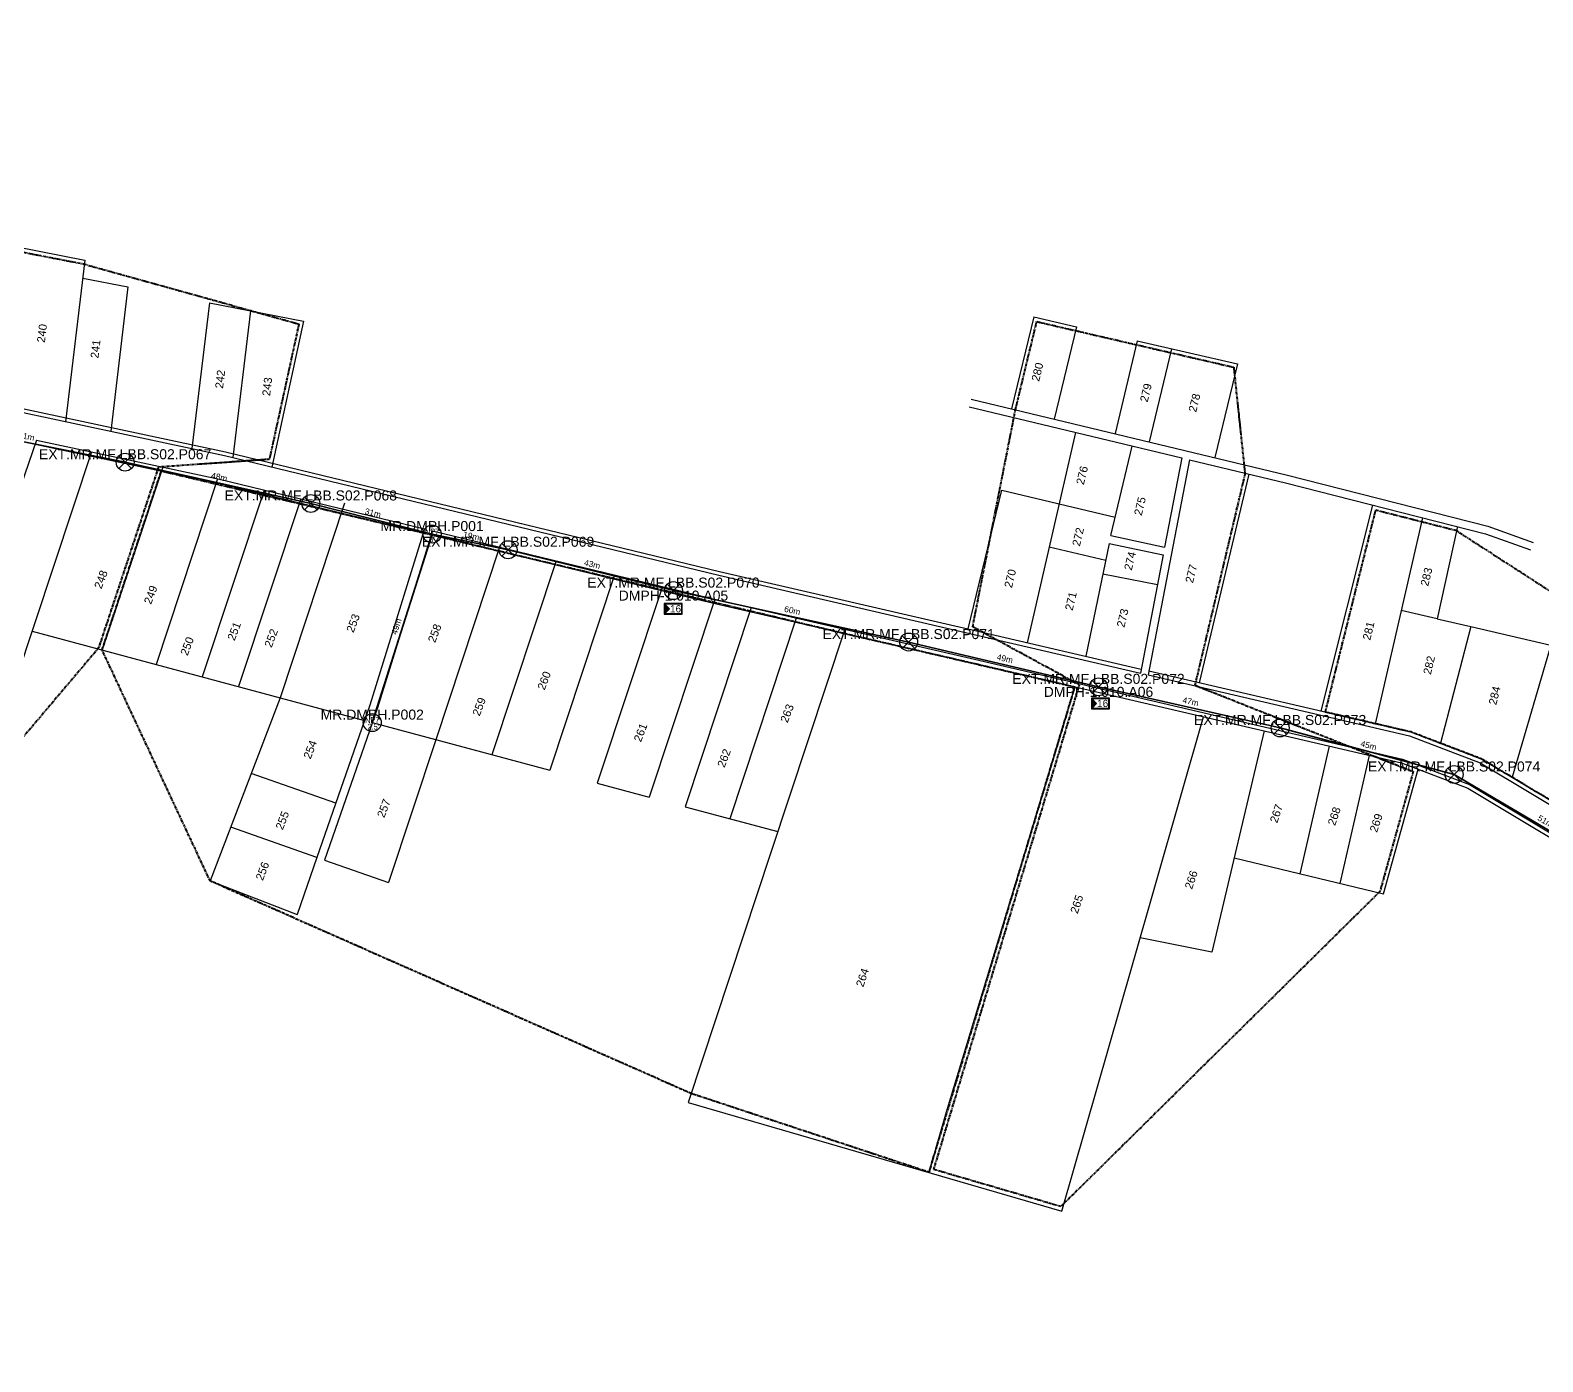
# Model space of a CAD drawing. Header units: metres. Extents: x 13679654 to 13688052, y 67972 to 70803.
# Drawn here: x 13682284.1 to 13682662.2, y 69314.2 to 69647 of the extents above; entities that cross this region are included whole.
import ezdxf
from ezdxf.enums import TextEntityAlignment as Align

# ---------------------------------------------------------------- set-up
doc = ezdxf.new("R2010")
doc.units = ezdxf.units.M
doc.header["$MEASUREMENT"] = 0
doc.linetypes.add('PHANTOM2', pattern=[1.25, 0.625, -0.125, 0.125, -0.125, 0.125, -0.125])
for name, color, linetype in [('Base Map', 251, 'Continuous'), ('EXISTING POLE', 16, 'Continuous'), ('FAT', 30, 'Continuous'), ('FAT DWG', 1, 'Continuous'), ('Home Number', 6, 'Continuous'), ('NEW POLE 7-2.5', 6, 'Continuous'), ('NEW POLE 7-3', 4, 'Continuous'), ('SPAN CABLE', 3, 'Continuous')]:
    doc.layers.add(name, color=color, linetype=linetype)
for name, color, linetype, lineweight in [('FAT AREA FDT 1', 134, 'PHANTOM2', 40), ('SLING WIRE', 4, 'Continuous', 35), ('XXX.XXX - Cable Line C (FO Cable 48C_2T) - AE', 192, 'Continuous', 35)]:
    doc.layers.add(name, color=color, linetype=linetype, lineweight=lineweight)
doc.styles.get("Standard").update_dxf_attribs({"font": 'arial.ttf'})
doc.styles.add('Title Block 3', font='dgn003.shx')
doc.dimstyles.new('EMR', dxfattribs={"dimtxt": 1.5, "dimasz": 0.18, "dimexe": 0.18, "dimexo": 0.0625, "dimgap": 0.09, "dimtad": 0, "dimdec": 0, "dimzin": 0, "dimdsep": 46, "dimtxsty": 'Standard', "dimcen": 0.09, "dimse1": 1, "dimse2": 1, "dimsd1": 1, "dimsd2": 1, "dimadec": 0, "dimazin": 0, "dimtfac": 1, "dimtdec": 0, "dimtofl": 0, "dimtmove": 0, "dimatfit": 3, "dimfxl": 1, "dimtolj": 1, "dimtzin": 0, "dimarcsym": 0})

# ---------------------------------------------------------------- blocks, each defined once
blk = doc.blocks.new('*U11')
h = blk.add_hatch(color=2)
h.dxf.hatch_style = 1
h.paths.add_polyline_path([(0.25, -2), (0.25, 2), (2.1, 0)])
for points in [[(0, -2.25), (7.5, -2.25), (7.5, 2.25), (0, 2.25)], [(0.25, -2), (7.25, -2), (7.25, 2), (0.25, 2)]]:
    blk.add_lwpolyline(points, close=True)
at = {"color": 2}
blk.add_lwpolyline([(0.25, -2), (0.25, 2), (2.1, 0)], close=True, dxfattribs=at)
at = {"color": 7}
blk.add_attdef('FAT', text='', height=3, rotation=360, dxfattribs=at).set_placement((4.68, 0), align=Align.MIDDLE_CENTER)
blk.add_attdef('FAT_ID', text='', height=3, rotation=360, dxfattribs=at).set_placement((0, -4.5), align=Align.MIDDLE_LEFT)
blk = doc.blocks.new('*U14')
at = {"color": 0, "linetype": 'ByBlock', "lineweight": -2}
for points in [[(-1.58, 1.58), (1.58, -1.58)], [(-1.58, -1.58), (1.58, 1.58)]]:
    blk.add_lwpolyline(points, dxfattribs=at)
blk.add_circle((0, 0), 2.24, dxfattribs=at)
blk = doc.blocks.new('*U16')
at = {"color": 0, "linetype": 'ByBlock', "lineweight": -2}
blk.add_circle((0, 0), 2.24, dxfattribs=at)
at = {"color": 0, "linetype": 'ByBlock', "lineweight": -2, "style": 'Title Block 3', "width": 0.799091}
for s, p in [('NP7', (0, 0.62)), ("2.5'", (0.28, -1.02))]:
    blk.add_text(s, height=1.488, dxfattribs=at).set_placement(p, align=Align.MIDDLE_CENTER)
blk = doc.blocks.new('*U13')
at = {"color": 0, "linetype": 'ByBlock', "lineweight": -2}
blk.add_circle((0, 0), 2.24, dxfattribs=at)
at = {"color": 0, "linetype": 'ByBlock', "lineweight": -2, "style": 'Title Block 3', "width": 0.799091}
for s, p in [('NP7', (0, 0.62)), ("3'", (0, -1.27))]:
    blk.add_text(s, height=1.488, dxfattribs=at).set_placement(p, align=Align.MIDDLE_CENTER)
blk = doc.blocks.new('*D229')
at = {"layer": 'Defpoints', "color": 0, "transparency": 16777216}
for p in [(13682383.09, 69521.57), (13682384.52, 69521.11), (13682369.56, 69473.98)]:
    blk.add_point(p, dxfattribs=at)
at = {"layer": 'SPAN CABLE', "color": 0, "transparency": 16777216, "insert": (13682375.61, 69498), "char_height": 1.5, "attachment_point": 5, "rotation": 72.3879}
blk.add_mtext('\\A1;49m', dxfattribs=at)
blk = doc.blocks.new('*D240')
at = {"layer": 'Defpoints', "color": 0, "transparency": 16777216}
for p in [(13682257.84, 69549.05), (13682307.78, 69539.07), (13682308.07, 69540.54)]:
    blk.add_point(p, dxfattribs=at)
at = {"layer": 'SPAN CABLE', "color": 0, "transparency": 16777216, "insert": (13682283.1, 69545.53), "char_height": 1.5, "attachment_point": 5, "rotation": 348.6919}
blk.add_mtext('\\A1;51m', dxfattribs=at)
blk = doc.blocks.new('*D241')
at = {"layer": 'Defpoints', "color": 0, "transparency": 16777216}
for p in [(13682307.78, 69539.07), (13682354.52, 69530.22), (13682354.2, 69528.76)]:
    blk.add_point(p, dxfattribs=at)
at = {"layer": 'SPAN CABLE', "color": 0, "transparency": 16777216, "insert": (13682331.31, 69535.38), "char_height": 1.5, "attachment_point": 5, "rotation": 347.4792}
blk.add_mtext('\\A1;48m', dxfattribs=at)
blk = doc.blocks.new('*D242')
at = {"layer": 'Defpoints', "color": 0, "transparency": 16777216}
for p in [(13682354.2, 69528.76), (13682384.89, 69522.57), (13682384.52, 69521.11)]:
    blk.add_point(p, dxfattribs=at)
at = {"layer": 'SPAN CABLE', "color": 0, "transparency": 16777216, "insert": (13682369.73, 69526.39), "char_height": 1.5, "attachment_point": 5, "rotation": 345.8458}
blk.add_mtext('\\A1;31m', dxfattribs=at)
blk = doc.blocks.new('*D243')
at = {"layer": 'Defpoints', "color": 0, "transparency": 16777216}
for p in [(13682384.52, 69521.11), (13682403.82, 69518.66), (13682403.51, 69517.19)]:
    blk.add_point(p, dxfattribs=at)
at = {"layer": 'SPAN CABLE', "color": 0, "transparency": 16777216, "insert": (13682394.32, 69520.62), "char_height": 1.5, "attachment_point": 5, "rotation": 348.3382}
blk.add_mtext('\\A1;19m', dxfattribs=at)
blk = doc.blocks.new('*D244')
at = {"layer": 'Defpoints', "color": 0, "transparency": 16777216}
for p in [(13682403.51, 69517.19), (13682444.86, 69506.98), (13682445.22, 69508.44)]:
    blk.add_point(p, dxfattribs=at)
at = {"layer": 'SPAN CABLE', "color": 0, "transparency": 16777216, "insert": (13682424.55, 69513.54), "char_height": 1.5, "attachment_point": 5, "rotation": 346.1301}
blk.add_mtext('\\A1;43m', dxfattribs=at)
blk = doc.blocks.new('*D245')
at = {"layer": 'Defpoints', "color": 0, "transparency": 16777216}
for p in [(13682444.86, 69506.98), (13682503.98, 69495.58), (13682503.66, 69494.11)]:
    blk.add_point(p, dxfattribs=at)
at = {"layer": 'SPAN CABLE', "color": 0, "transparency": 16777216, "insert": (13682474.58, 69502.01), "char_height": 1.5, "attachment_point": 5, "rotation": 347.6544}
blk.add_mtext('\\A1;60m', dxfattribs=at)
blk = doc.blocks.new('*D246')
at = {"layer": 'Defpoints', "color": 0, "transparency": 16777216}
for p in [(13682503.66, 69494.11), (13682551.47, 69484.37), (13682551.12, 69482.92)]:
    blk.add_point(p, dxfattribs=at)
at = {"layer": 'SPAN CABLE', "color": 0, "transparency": 16777216, "insert": (13682527.73, 69489.97), "char_height": 1.5, "attachment_point": 5, "rotation": 346.7243}
blk.add_mtext('\\A1;49m', dxfattribs=at)
blk = doc.blocks.new('*D247')
at = {"layer": 'Defpoints', "color": 0, "transparency": 16777216}
for p in [(13682551.12, 69482.92), (13682596.53, 69472.64), (13682596.86, 69474.1)]:
    blk.add_point(p, dxfattribs=at)
at = {"layer": 'SPAN CABLE', "color": 0, "transparency": 16777216, "insert": (13682574.16, 69479.24), "char_height": 1.5, "attachment_point": 5, "rotation": 347.249}
blk.add_mtext('\\A1;47m', dxfattribs=at)
blk = doc.blocks.new('*D248')
at = {"layer": 'Defpoints', "color": 0, "transparency": 16777216}
for p in [(13682596.53, 69472.64), (13682640.41, 69462.46), (13682640.02, 69461.01)]:
    blk.add_point(p, dxfattribs=at)
at = {"layer": 'SPAN CABLE', "color": 0, "transparency": 16777216, "insert": (13682618.66, 69468.27), "char_height": 1.5, "attachment_point": 5, "rotation": 345.0248}
blk.add_mtext('\\A1;45m', dxfattribs=at)
blk = doc.blocks.new('*D249')
at = {"layer": 'Defpoints', "color": 0, "transparency": 16777216}
for p in [(13682640.02, 69461.01), (13682684.16, 69434.99), (13682684.92, 69436.28)]:
    blk.add_point(p, dxfattribs=at)
at = {"layer": 'SPAN CABLE', "color": 0, "transparency": 16777216, "insert": (13682662.85, 69449.29), "char_height": 1.5, "attachment_point": 5, "rotation": 329.4831}
blk.add_mtext('\\A1;51m', dxfattribs=at)

msp = doc.modelspace()

# ---------------------------------------------------------------- linework, layer by layer
at = {"layer": 'Base Map', "flags": 128}
for points in [[(13681828.54, 69647.05), (13681847.1, 69643.26), (13681886.52, 69634.29), (13681957.52, 69618.39), (13682013.21, 69607.42), (13682083.3, 69593.66), (13682129.93, 69583.75), (13682186.79, 69571.22), (13682238.28, 69561.87), (13682332.88, 69541.7), (13682456.4, 69511.79), (13682521.68, 69496.67), (13682561.79, 69487.33)], [(13681827.48, 69646.24), (13681846.89, 69642.28), (13681886.3, 69633.31), (13681957.32, 69617.41), (13682013.02, 69606.43), (13682083.1, 69592.68), (13682129.72, 69582.77), (13682186.6, 69570.24), (13682238.09, 69560.88), (13682332.66, 69540.72), (13682456.17, 69510.81), (13682521.46, 69495.69), (13682561.6, 69486.34)], [(13682268.44, 69595.29), (13682297.71, 69589.59)], [(13682297.71, 69589.59), (13682292.88, 69549.2)], [(13682297.17, 69585.09), (13682308.48, 69582.88)], [(13682308.48, 69582.88), (13682304.17, 69546.79)], [(13682328.85, 69578.92), (13682324.49, 69542.46)], [(13682328.85, 69578.92), (13682352.4, 69574.33)], [(13682339.12, 69576.92), (13682334.74, 69540.21)], [(13682534.93, 69575.42), (13682529.4, 69552.44)], [(13682534.93, 69575.42), (13682545.62, 69572.94)], [(13682352.4, 69574.33), (13682344.43, 69537.87)], [(13682545.62, 69572.94), (13682540.07, 69549.87)], [(13682560.83, 69569.42), (13682555.25, 69546.22)], [(13682560.83, 69569.42), (13682585.84, 69563.63)], [(13682569.41, 69567.43), (13682563.82, 69544.16)], [(13682585.84, 69563.63), (13682580.21, 69540.22)], [(13682518.81, 69552.91), (13682571.95, 69540.14)], [(13682519.27, 69554.87), (13682598.35, 69535.86), (13682648.48, 69523.12), (13682659.78, 69519.03)], [(13682285.59, 69544.57), (13682258.89, 69466.83)], [(13682285.59, 69544.57), (13682331.34, 69534.82), (13682382.65, 69522.4)], [(13682545.38, 69546.53), (13682533.31, 69493.96)], [(13682299.34, 69541.64), (13682280.44, 69484.6)], [(13682285.27, 69543.61), (13682331.11, 69533.84), (13682382.35, 69521.43)], [(13682554.23, 69520.71), (13682559.55, 69543.12)], [(13682317.17, 69537.84), (13682302.03, 69492.13)], [(13682573.89, 69539.67), (13682563.55, 69485.89)], [(13682571.95, 69540.14), (13682567.66, 69517.86)], [(13682573.89, 69539.67), (13682597.88, 69533.91), (13682647.89, 69521.19), (13682659.1, 69517.13)], [(13682330.91, 69534.91), (13682315.53, 69488.5)], [(13682576.38, 69483.94), (13682588.75, 69536.1)], [(13682342.53, 69532.11), (13682327.06, 69485.4)], [(13682351.67, 69529.9), (13682336.12, 69482.97)], [(13682518.54, 69497.4), (13682526.98, 69532.11), (13682555.32, 69525.3)], [(13682362.62, 69528.8), (13682346.51, 69480.17)], [(13682606.81, 69476.86), (13682619.72, 69528.35)], [(13682382.65, 69522.4), (13682368.96, 69478.34), (13682355.73, 69440.3)], [(13682384.6, 69521.92), (13682370.86, 69477.71), (13682357.62, 69439.63)], [(13682384.6, 69521.92), (13682454.79, 69504.92), (13682520.11, 69489.8), (13682627.16, 69464.88), (13682643.89, 69458.5), (13682681.28, 69436.11), (13682722.5, 69406.04), (13682803.65, 69349.75), (13682854.73, 69315.1)], [(13682632.14, 69525.2), (13682620.31, 69473.71)], [(13682640.84, 69522.99), (13682635.8, 69499.93), (13682626.81, 69502.02)], [(13682384.3, 69520.96), (13682454.56, 69503.94), (13682519.89, 69488.82), (13682626.87, 69463.92), (13682643.45, 69457.59), (13682680.73, 69435.26), (13682721.93, 69405.22), (13682803.09, 69348.91), (13682854.25, 69314.21)], [(13682553.82, 69518.74), (13682547.92, 69490.56)], [(13682553.82, 69518.74), (13682567.28, 69515.88)], [(13682554.23, 69520.71), (13682567.66, 69517.86)], [(13682401.37, 69517.86), (13682385.42, 69469.71)], [(13682415.53, 69514.43), (13682399.46, 69465.94)], [(13682552.94, 69514.53), (13682538.78, 69517.82)], [(13682567.28, 69515.88), (13682561.6, 69486.34)], [(13682430.11, 69510.9), (13682413.93, 69462.05)], [(13682552.23, 69511.15), (13682565.86, 69508.5)], [(13682442.1, 69508), (13682425.82, 69458.85)], [(13682455.17, 69504.84), (13682438.78, 69455.36)], [(13682464.32, 69502.72), (13682447.83, 69452.93)], [(13682475.55, 69500.12), (13682458.93, 69449.95)], [(13682635.8, 69499.93), (13682644.21, 69497.97), (13682636.64, 69468.8)], [(13682284.5, 69496.85), (13682367.62, 69474.5)], [(13682487.69, 69497.31), (13682469.22, 69441.52)], [(13682644.21, 69497.97), (13682664.24, 69493.31), (13682654.52, 69460.33)], [(13682563.55, 69485.89), (13682628.91, 69470.68), (13682646.51, 69463.96), (13682684.58, 69441.16), (13682725.97, 69410.98), (13682760.42, 69387.07)], [(13682563.74, 69486.88), (13682629.2, 69471.64), (13682646.94, 69464.87), (13682685.13, 69442), (13682726.55, 69411.8), (13682760.88, 69387.98)], [(13682346.51, 69480.17), (13682329.04, 69434.39), (13682350.76, 69425.99)], [(13682545.17, 69482.93), (13682513, 69376.58), (13682508.69, 69361.54)], [(13682369.56, 69473.98), (13682413.93, 69462.05)], [(13682469.22, 69441.52), (13682448.51, 69379), (13682541.99, 69351.87), (13682559.62, 69413.44), (13682577.37, 69475.44)], [(13682385.42, 69469.71), (13682373.59, 69434.01)], [(13682592.53, 69471.91), (13682579.42, 69416.59), (13682561.54, 69420.14)], [(13682601.51, 69436.21), (13682608.84, 69468.11)], [(13682611.57, 69433.78), (13682618.91, 69465.77)], [(13682360.45, 69453.86), (13682339.3, 69461.29)], [(13682585.01, 69440.18), (13682622.34, 69431.19), (13682631.01, 69462.33)], [(13682425.82, 69458.85), (13682438.78, 69455.36)], [(13682447.83, 69452.93), (13682470.94, 69446.72)], [(13682355.73, 69440.3), (13682334.18, 69447.88)], [(13682355.73, 69440.3), (13682350.76, 69425.99)], [(13682357.62, 69439.63), (13682373.59, 69434.01)]]:
    msp.add_lwpolyline(points, dxfattribs=at)
at = {"layer": 'FAT AREA FDT 1'}
for points in [[(13682197.79, 69608.03), (13682297.48, 69588.62), (13682351.22, 69573.62), (13682343.83, 69539.79), (13682316.11, 69537.83), (13682301.14, 69492.63), (13682270.33, 69456.22), (13682257.03, 69460.79), (13682243.15, 69473.29), (13682190.26, 69518.22), (13682200.01, 69561.04), (13682193.31, 69570.49)], [(13682535.68, 69574.22), (13682584.92, 69562.82), (13682587.74, 69536.17), (13682575.21, 69483.33), (13682629.81, 69461.73), (13682621.44, 69431.72), (13682541.7, 69353), (13682509.95, 69362.26), (13682546.36, 69483.42), (13682519.67, 69497.92), (13682530.38, 69552.22)], [(13682620.45, 69527.14), (13682640.44, 69522.06), (13682743.07, 69455.81), (13682773.07, 69435.5), (13682788.21, 69443.4), (13682803.51, 69435.32), (13682797.1, 69423.1), (13682781.67, 69431.64), (13682760.05, 69388.56), (13682684.14, 69442.59), (13682646.94, 69464.86), (13682629.2, 69471.64), (13682607.84, 69476.61)]]:
    msp.add_lwpolyline(points, close=True, dxfattribs=at)
msp.add_lwpolyline([(13682329.04, 69434.39), (13682302.03, 69492.13), (13682316.85, 69536.88), (13682384.3, 69520.96), (13682487.37, 69496.35), (13682545.17, 69482.93), (13682508.7, 69361.58), (13682449.26, 69381.27), (13682329.04, 69434.39)], dxfattribs=at)
at = {"layer": 'SLING WIRE', "flags": 128}
msp.add_lwpolyline([(13682369.56, 69473.98), (13682384.52, 69521.11)], dxfattribs=at)
at = {"layer": 'XXX.XXX - Cable Line C (FO Cable 48C_2T) - AE', "flags": 128}
msp.add_lwpolyline([(13682257.84, 69549.05), (13682307.78, 69539.07), (13682354.2, 69528.76), (13682384.52, 69521.11), (13682403.51, 69517.19), (13682444.86, 69506.98), (13682503.66, 69494.11), (13682551.12, 69482.92), (13682596.53, 69472.64), (13682640.02, 69461.01), (13682684.16, 69434.99)], dxfattribs=at)

# ---------------------------------------------------------------- block references
at = {"layer": 'EXISTING POLE', "color": 1}
for p in [(13682307.78, 69539.07), (13682354.2, 69528.76), (13682403.51, 69517.19), (13682444.86, 69506.98), (13682503.66, 69494.11), (13682551.12, 69482.92), (13682596.53, 69472.64), (13682640.02, 69461.01)]:
    msp.add_blockref('*U14', p, dxfattribs=at)
at = {"layer": 'FAT DWG'}
ref = msp.add_blockref('*U11', (13682442.58, 69502.42), dxfattribs=dict(at, xscale=0.6000000000000003, yscale=0.6000000000000003, zscale=0.6000000000000003))
ref.add_attrib('FAT', '16', dxfattribs={"layer": '0', "color": 7, "height": 1.8, "rotation": 0}).set_placement((13682445.39, 69502.44), align=Align.MIDDLE_CENTER)
ref = msp.add_blockref('*U11', (13682549.36, 69478.76), dxfattribs=dict(at, xscale=0.6000000000000003, yscale=0.6000000000000003, zscale=0.6000000000000003))
ref.add_attrib('FAT', '16', dxfattribs={"layer": '0', "color": 7, "height": 1.8, "rotation": 0}).set_placement((13682552.16, 69478.78), align=Align.MIDDLE_CENTER)
at = {"layer": 'NEW POLE 7-2.5'}
msp.add_blockref('*U16', (13682369.56, 69473.98), dxfattribs=at)
at = {"layer": 'NEW POLE 7-3'}
msp.add_blockref('*U13', (13682384.52, 69521.11), dxfattribs=at)

# ---------------------------------------------------------------- texts
at = {"layer": 'EXISTING POLE', "color": 1}
for s, p in [('EXT.MR.MF.LBB.S02.P067', (13682307.78, 69539.07)), ('EXT.MR.MF.LBB.S02.P068', (13682354.2, 69528.76)), ('EXT.MR.MF.LBB.S02.P069', (13682403.51, 69517.19)), ('EXT.MR.MF.LBB.S02.P070', (13682444.86, 69506.98)), ('EXT.MR.MF.LBB.S02.P071', (13682503.66, 69494.11)), ('EXT.MR.MF.LBB.S02.P072', (13682551.12, 69482.92)), ('EXT.MR.MF.LBB.S02.P073', (13682596.53, 69472.64)), ('EXT.MR.MF.LBB.S02.P074', (13682640.02, 69461.01))]:
    msp.add_text(s, height=2.5, dxfattribs=at).set_placement(p, align=Align.BOTTOM_CENTER)
at = {"layer": 'FAT'}
for s, p in [('DMPH-1.010.A05', (13682444.86, 69506.98)), ('DMPH-1.010.A06', (13682551.12, 69482.92))]:
    msp.add_text(s, height=2.5, dxfattribs=at).set_placement(p, align=Align.TOP_CENTER)
at = {"layer": 'Home Number'}
for s, rotation, p in [('240', 83.1938, (13682286.99, 69571.29)), ('241', 83.1938, (13682300.37, 69567.38)), ('280', 76.4846, (13682535.85, 69561.64)), ('242', 83.1938, (13682331.53, 69559.82)), ('243', 83.1938, (13682343.29, 69557.97)), ('279', 76.4846, (13682562.97, 69556.44)), ('278', 76.4846, (13682575.11, 69553.93)), ('276', 76.4846, (13682547.01, 69535.8)), ('275', 76.4846, (13682561.49, 69528.09)), ('272', 76.4846, (13682546.02, 69520.42)), ('274', 76.4846, (13682559, 69514.39)), ('248', 69.1173, (13682301.73, 69509.77)), ('270', 76.4846, (13682529.04, 69510.02)), ('277', 76.4846, (13682574.3, 69511.22)), ('283', 76.4846, (13682633.11, 69510.43)), ('249', 69.1173, (13682314.16, 69505.93)), ('271', 76.4846, (13682544.21, 69504.35)), ('253', 69.1173, (13682364.76, 69498.84)), ('273', 76.4846, (13682557.15, 69500.14)), ('250', 69.1173, (13682323.27, 69493.1)), ('251', 69.1173, (13682335.03, 69496.83)), ('252', 69.1173, (13682344.28, 69495.11)), ('258', 69.1173, (13682385.16, 69496.33)), ('281', 76.4846, (13682618.63, 69496.93)), ('282', 76.4846, (13682633.77, 69488.34)), ('260', 69.1173, (13682412.53, 69484.48)), ('259', 69.1173, (13682396.28, 69477.97)), ('284', 76.4846, (13682650.13, 69480.75)), ('263', 69.1173, (13682473.27, 69476.3)), ('261', 69.1173, (13682436.63, 69471.51)), ('254', 69.1173, (13682354.04, 69467.25)), ('262', 69.1173, (13682457.51, 69465.12)), ('257', 69.1173, (13682372.45, 69452.56)), ('267', 71.6734, (13682595.58, 69451.27)), ('255', 69.1173, (13682347.08, 69449.55)), ('268', 71.6734, (13682610.05, 69450.6)), ('269', 71.6734, (13682620.53, 69448.92)), ('256', 69.1173, (13682342.1, 69436.87)), ('266', 71.6734, (13682574.29, 69434.7)), ('265', 71.6734, (13682545.68, 69428.6)), ('264', 71.6734, (13682492.1, 69410.26))]:
    msp.add_text(s, height=2, rotation=rotation, dxfattribs=at).set_placement(p, align=Align.MIDDLE_CENTER)
at = {"layer": 'NEW POLE 7-2.5'}
msp.add_text('MR.DMPH.P002', height=2.5, dxfattribs=at).set_placement((13682369.56, 69473.98), align=Align.BOTTOM_CENTER)
at = {"layer": 'NEW POLE 7-3'}
msp.add_text('MR.DMPH.P001', height=2.5, dxfattribs=at).set_placement((13682384.52, 69521.11), align=Align.BOTTOM_CENTER)

# ---------------------------------------------------------------- dimensions: what is measured, and where the dimension line sits
at = {"layer": 'SPAN CABLE', "color": 2}
for p1, p2, picture, middle in [((13682257.84, 69549.05), (13682307.78, 69539.07), '*D240', (13682283.1, 69545.53)), ((13682307.78, 69539.07), (13682354.2, 69528.76), '*D241', (13682331.31, 69535.38)), ((13682354.2, 69528.76), (13682384.52, 69521.11), '*D242', (13682369.73, 69526.39)), ((13682384.52, 69521.11), (13682403.51, 69517.19), '*D243', (13682394.32, 69520.62)), ((13682369.56, 69473.98), (13682384.52, 69521.11), '*D229', (13682375.61, 69498)), ((13682403.51, 69517.19), (13682444.86, 69506.98), '*D244', (13682424.55, 69513.54)), ((13682444.86, 69506.98), (13682503.66, 69494.11), '*D245', (13682474.58, 69502.01)), ((13682503.66, 69494.11), (13682551.12, 69482.92), '*D246', (13682527.73, 69489.97)), ((13682551.12, 69482.92), (13682596.53, 69472.64), '*D247', (13682574.16, 69479.24)), ((13682596.53, 69472.64), (13682640.02, 69461.01), '*D248', (13682618.66, 69468.27)), ((13682640.02, 69461.01), (13682684.16, 69434.99), '*D249', (13682662.85, 69449.29))]:
    dim = msp.add_aligned_dim(p1=p1, p2=p2, distance=1.5, dimstyle='EMR', override={"dimpost": 'm'}, dxfattribs=at)
    dim.commit()
    dim.dimension.update_dxf_attribs({"geometry": picture, "text_midpoint": middle})

doc.saveas('drawing.dxf')
